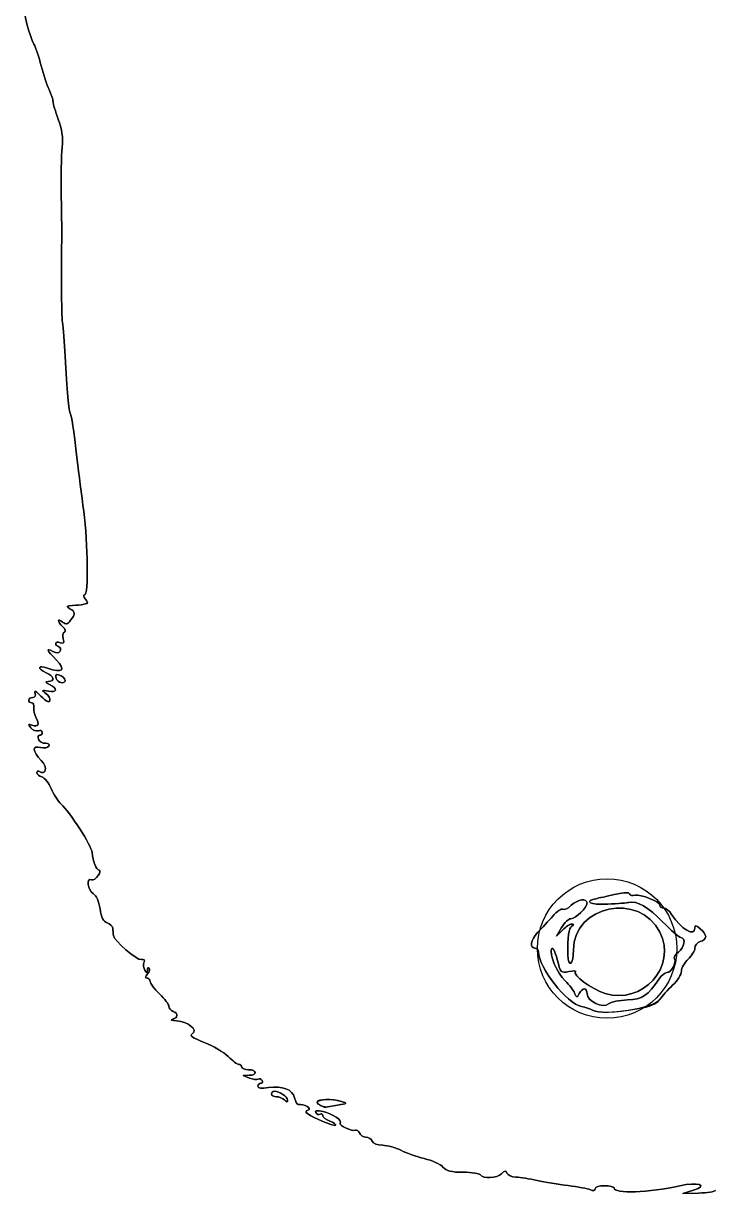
# Model space of a CAD drawing. Header units: millimetres. Extents: x -71.7 to 0.9, y 51.1 to 114.1.
# Drawn here: x -40.49 to -35.56, y 63.44 to 71.83 of the extents above; entities that cross this region are included whole.
import ezdxf

# ---------------------------------------------------------------- set-up
doc = ezdxf.new("R2010")
doc.units = ezdxf.units.MM
doc.layers.get('0').update_dxf_attribs({"linetype": 'CONTINUOUS'})

msp = doc.modelspace()

# ---------------------------------------------------------------- linework, layer by layer
for p, q in [((-36.6261, 65.3512), (-36.6621, 65.2883)), ((-36.6621, 65.2883), (-36.6261, 65.3512)), ((-36.6621, 65.2883), (-36.6198, 65.3319)), ((-36.6198, 65.3319), (-36.6621, 65.2883)), ((-38.8665, 64.2909), (-38.91, 64.2897)), ((-38.91, 64.2897), (-38.8665, 64.2909)), ((-38.91, 64.2897), (-38.8647, 64.2716)), ((-38.8647, 64.2716), (-38.91, 64.2897)), ((-35.6798, 63.4674), (-35.7571, 63.4428)), ((-35.7571, 63.4428), (-35.6798, 63.4674)), ((-35.7571, 63.4428), (-35.6441, 63.4468)), ((-35.6441, 63.4468), (-35.7571, 63.4428))]:
    msp.add_line(p, q)
msp.add_circle((-36.3, 65.2), 0.5)
msp.add_circle((-36.3, 65.2), 0.5)
for points in [[(-40.4863, 71.9835), (-40.4861, 71.9124), (-40.4441, 71.7466), (-40.4106, 71.6838)], [(-40.4106, 71.6838), (-40.4441, 71.7466), (-40.4861, 71.9124), (-40.4863, 71.9835)], [(-40.4106, 71.6838), (-40.3976, 71.6597), (-40.3743, 71.5904), (-40.3588, 71.5299)], [(-40.3588, 71.5299), (-40.3743, 71.5904), (-40.3976, 71.6597), (-40.4106, 71.6838)], [(-40.3588, 71.5299), (-40.3433, 71.4696), (-40.3178, 71.3927), (-40.3022, 71.3592)], [(-40.3022, 71.3592), (-40.3178, 71.3927), (-40.3433, 71.4696), (-40.3588, 71.5299)], [(-40.3022, 71.3592), (-40.2865, 71.3257), (-40.2737, 71.2865), (-40.2737, 71.2722)], [(-40.2737, 71.2722), (-40.2737, 71.2865), (-40.2865, 71.3257), (-40.3022, 71.3592)], [(-40.2737, 71.2722), (-40.2737, 71.2578), (-40.2568, 71.2016), (-40.2362, 71.1473)], [(-40.2362, 71.1473), (-40.2568, 71.2016), (-40.2737, 71.2578), (-40.2737, 71.2722)], [(-40.2362, 71.1473), (-40.2088, 71.0752), (-40.2014, 71.0204), (-40.2088, 70.9442)], [(-40.2088, 70.9442), (-40.2014, 71.0204), (-40.2088, 71.0752), (-40.2362, 71.1473)], [(-40.2088, 70.9442), (-40.2145, 70.8868), (-40.2169, 70.7267), (-40.2143, 70.5884)], [(-40.2143, 70.5884), (-40.2169, 70.7267), (-40.2145, 70.8868), (-40.2088, 70.9442)], [(-40.2143, 70.5884), (-40.2117, 70.4501), (-40.2104, 70.3064), (-40.2116, 70.2692)], [(-40.2116, 70.2692), (-40.2104, 70.3064), (-40.2117, 70.4501), (-40.2143, 70.5884)], [(-40.2116, 70.2692), (-40.2169, 70.099), (-40.2136, 69.7501), (-40.2061, 69.6889)], [(-40.2061, 69.6889), (-40.2136, 69.7501), (-40.2169, 70.099), (-40.2116, 70.2692)], [(-40.2061, 69.6889), (-40.2016, 69.6517), (-40.1932, 69.5429), (-40.1876, 69.4471)], [(-40.1876, 69.4471), (-40.1932, 69.5429), (-40.2016, 69.6517), (-40.2061, 69.6889)], [(-40.1876, 69.4471), (-40.1733, 69.206), (-40.1588, 69.0487), (-40.1495, 69.0336)], [(-40.1495, 69.0336), (-40.1588, 69.0487), (-40.1733, 69.206), (-40.1876, 69.4471)], [(-40.1495, 69.0336), (-40.1403, 69.0188), (-40.1274, 68.9327), (-40.0999, 68.7024)], [(-40.0999, 68.7024), (-40.1274, 68.9327), (-40.1403, 69.0188), (-40.1495, 69.0336)], [(-40.0999, 68.7024), (-40.0891, 68.612), (-40.0683, 68.4466), (-40.0536, 68.3349)], [(-40.0536, 68.3349), (-40.0683, 68.4466), (-40.0891, 68.612), (-40.0999, 68.7024)], [(-40.0536, 68.3349), (-40.0231, 68.1019), (-40.0191, 67.7352), (-40.047, 67.7352)], [(-40.047, 67.7352), (-40.0191, 67.7352), (-40.0231, 68.1019), (-40.0536, 68.3349)], [(-40.047, 67.7352), (-40.0573, 67.7352), (-40.0549, 67.7222), (-40.0417, 67.7062)], [(-40.0417, 67.7062), (-40.0549, 67.7222), (-40.0573, 67.7352), (-40.047, 67.7352)], [(-40.1335, 67.6597), (-40.1793, 67.6571), (-40.182, 67.654), (-40.1529, 67.6369)], [(-40.1529, 67.6369), (-40.182, 67.654), (-40.1793, 67.6571), (-40.1335, 67.6597)], [(-40.1529, 67.6369), (-40.1123, 67.6134), (-40.1116, 67.6015), (-40.148, 67.5535)], [(-40.148, 67.5535), (-40.1116, 67.6015), (-40.1123, 67.6134), (-40.1529, 67.6369)], [(-40.061, 67.6676), (-40.0716, 67.6649), (-40.1042, 67.6614), (-40.1335, 67.6597)], [(-40.1335, 67.6597), (-40.1042, 67.6614), (-40.0716, 67.6649), (-40.061, 67.6676)], [(-40.0296, 67.6748), (-40.0362, 67.6735), (-40.0503, 67.6702), (-40.061, 67.6676)], [(-40.061, 67.6676), (-40.0503, 67.6702), (-40.0362, 67.6735), (-40.0296, 67.6748)], [(-40.0417, 67.7062), (-40.0284, 67.6902), (-40.023, 67.6761), (-40.0296, 67.6748)], [(-40.0296, 67.6748), (-40.023, 67.6761), (-40.0284, 67.6902), (-40.0417, 67.7062)], [(-40.2055, 67.5413), (-40.245, 67.5741), (-40.2435, 67.5474), (-40.2035, 67.5075)], [(-40.2035, 67.5075), (-40.2435, 67.5474), (-40.245, 67.5741), (-40.2055, 67.5413)], [(-40.148, 67.5535), (-40.1711, 67.5231), (-40.181, 67.521), (-40.2055, 67.5413)], [(-40.2055, 67.5413), (-40.181, 67.521), (-40.1711, 67.5231), (-40.148, 67.5535)], [(-40.1917, 67.4692), (-40.2027, 67.4655), (-40.2068, 67.4441), (-40.2009, 67.4215)], [(-40.2009, 67.4215), (-40.2068, 67.4441), (-40.2027, 67.4655), (-40.1917, 67.4692)], [(-40.2035, 67.5075), (-40.1856, 67.4896), (-40.1805, 67.473), (-40.1917, 67.4692)], [(-40.1917, 67.4692), (-40.1805, 67.473), (-40.1856, 67.4896), (-40.2035, 67.5075)], [(-40.2223, 67.3929), (-40.2399, 67.3997), (-40.2544, 67.3975), (-40.2544, 67.3881)], [(-40.2544, 67.3881), (-40.2544, 67.3975), (-40.2399, 67.3997), (-40.2223, 67.3929)], [(-40.2544, 67.3881), (-40.2544, 67.3787), (-40.2442, 67.3676), (-40.2316, 67.3633)], [(-40.2316, 67.3633), (-40.2442, 67.3676), (-40.2544, 67.3787), (-40.2544, 67.3881)], [(-40.2009, 67.4215), (-40.1924, 67.3892), (-40.1969, 67.3831), (-40.2223, 67.3929)], [(-40.2223, 67.3929), (-40.1969, 67.3831), (-40.1924, 67.3892), (-40.2009, 67.4215)], [(-40.275, 67.3297), (-40.3286, 67.3584), (-40.3215, 67.3411), (-40.2496, 67.2683)], [(-40.2496, 67.2683), (-40.3215, 67.3411), (-40.3286, 67.3584), (-40.275, 67.3297)], [(-40.2231, 67.3327), (-40.2334, 67.316), (-40.2479, 67.3152), (-40.275, 67.3297)], [(-40.275, 67.3297), (-40.2479, 67.3152), (-40.2334, 67.316), (-40.2231, 67.3327)], [(-40.2316, 67.3633), (-40.2191, 67.3592), (-40.2153, 67.3454), (-40.2231, 67.3327)], [(-40.2231, 67.3327), (-40.2153, 67.3454), (-40.2191, 67.3592), (-40.2316, 67.3633)], [(-40.3133, 67.2104), (-40.3827, 67.2345), (-40.3898, 67.2086), (-40.3221, 67.1778)], [(-40.3221, 67.1778), (-40.3898, 67.2086), (-40.3827, 67.2345), (-40.3133, 67.2104)], [(-40.2496, 67.2683), (-40.1785, 67.1964), (-40.2048, 67.1726), (-40.3133, 67.2104)], [(-40.3133, 67.2104), (-40.2048, 67.1726), (-40.1785, 67.1964), (-40.2496, 67.2683)], [(-40.3221, 67.1778), (-40.2663, 67.1524), (-40.2581, 67.1169), (-40.3076, 67.115)], [(-40.3076, 67.115), (-40.2581, 67.1169), (-40.2663, 67.1524), (-40.3221, 67.1778)], [(-40.2544, 67.148), (-40.2544, 67.1698), (-40.2461, 67.1712), (-40.2152, 67.1547)], [(-40.2152, 67.1547), (-40.2461, 67.1712), (-40.2544, 67.1698), (-40.2544, 67.148)], [(-40.1868, 67.1161), (-40.2024, 67.0909), (-40.2544, 67.1154), (-40.2544, 67.148)], [(-40.2544, 67.148), (-40.2544, 67.1154), (-40.2024, 67.0909), (-40.1868, 67.1161)], [(-40.2152, 67.1547), (-40.1936, 67.1431), (-40.1808, 67.1258), (-40.1868, 67.1161)], [(-40.1868, 67.1161), (-40.1808, 67.1258), (-40.1936, 67.1431), (-40.2152, 67.1547)], [(-40.3607, 67.0102), (-40.3928, 67.0441), (-40.4104, 67.0539), (-40.4032, 67.034)], [(-40.4032, 67.034), (-40.4104, 67.0539), (-40.3928, 67.0441), (-40.3607, 67.0102)], [(-40.3072, 67.0445), (-40.3554, 67.0537), (-40.3569, 67.0522), (-40.3246, 67.0286)], [(-40.3246, 67.0286), (-40.3569, 67.0522), (-40.3554, 67.0537), (-40.3072, 67.0445)], [(-40.3076, 67.115), (-40.3345, 67.1139), (-40.3326, 67.1094), (-40.2979, 67.0926)], [(-40.2979, 67.0926), (-40.3326, 67.1094), (-40.3345, 67.1139), (-40.3076, 67.115)], [(-40.2979, 67.0926), (-40.2374, 67.0635), (-40.2434, 67.0323), (-40.3072, 67.0445)], [(-40.3072, 67.0445), (-40.2434, 67.0323), (-40.2374, 67.0635), (-40.2979, 67.0926)], [(-40.4195, 67.0002), (-40.4351, 67.0002), (-40.4478, 66.9915), (-40.4478, 66.9808)], [(-40.4478, 66.9808), (-40.4478, 66.9915), (-40.4351, 67.0002), (-40.4195, 67.0002)], [(-40.4478, 66.9808), (-40.4478, 66.9702), (-40.4386, 66.9616), (-40.4273, 66.9616)], [(-40.4273, 66.9616), (-40.4386, 66.9616), (-40.4478, 66.9702), (-40.4478, 66.9808)], [(-40.4273, 66.9616), (-40.4159, 66.9616), (-40.409, 66.9463), (-40.4119, 66.9277)], [(-40.4119, 66.9277), (-40.409, 66.9463), (-40.4159, 66.9616), (-40.4273, 66.9616)], [(-40.4032, 67.034), (-40.3951, 67.0116), (-40.4007, 67.0002), (-40.4195, 67.0002)], [(-40.4195, 67.0002), (-40.4007, 67.0002), (-40.3951, 67.0116), (-40.4032, 67.034)], [(-40.2975, 66.9775), (-40.3031, 66.9607), (-40.3239, 66.9715), (-40.3607, 67.0102)], [(-40.3607, 67.0102), (-40.3239, 66.9715), (-40.3031, 66.9607), (-40.2975, 66.9775)], [(-40.3246, 67.0286), (-40.3051, 67.0143), (-40.2928, 66.9913), (-40.2975, 66.9775)], [(-40.2975, 66.9775), (-40.2928, 66.9913), (-40.3051, 67.0143), (-40.3246, 67.0286)], [(-40.4119, 66.9277), (-40.4148, 66.909), (-40.4069, 66.8754), (-40.3944, 66.8528)], [(-40.3944, 66.8528), (-40.4069, 66.8754), (-40.4148, 66.909), (-40.4119, 66.9277)], [(-40.4255, 66.8021), (-40.453, 66.8123), (-40.4539, 66.8095), (-40.4319, 66.7825)], [(-40.4319, 66.7825), (-40.4539, 66.8095), (-40.453, 66.8123), (-40.4255, 66.8021)], [(-40.3944, 66.8528), (-40.3681, 66.805), (-40.3803, 66.7851), (-40.4255, 66.8021)], [(-40.4255, 66.8021), (-40.3803, 66.7851), (-40.3681, 66.805), (-40.3944, 66.8528)], [(-40.4319, 66.7825), (-40.4179, 66.7652), (-40.3939, 66.7558), (-40.3787, 66.7617)], [(-40.3787, 66.7617), (-40.3939, 66.7558), (-40.4179, 66.7652), (-40.4319, 66.7825)], [(-40.3699, 66.7294), (-40.3802, 66.7294), (-40.3836, 66.7164), (-40.3775, 66.7004)], [(-40.3775, 66.7004), (-40.3836, 66.7164), (-40.3802, 66.7294), (-40.3699, 66.7294)], [(-40.3787, 66.7617), (-40.3636, 66.7674), (-40.3511, 66.7626), (-40.3511, 66.7508)], [(-40.3511, 66.7508), (-40.3511, 66.7626), (-40.3636, 66.7674), (-40.3787, 66.7617)], [(-40.3511, 66.7508), (-40.3511, 66.739), (-40.3596, 66.7294), (-40.3699, 66.7294)], [(-40.3699, 66.7294), (-40.3596, 66.7294), (-40.3511, 66.739), (-40.3511, 66.7508)], [(-40.3629, 66.6412), (-40.4251, 66.6568), (-40.4231, 66.6183), (-40.3581, 66.5483)], [(-40.3581, 66.5483), (-40.4231, 66.6183), (-40.4251, 66.6568), (-40.3629, 66.6412)], [(-40.3775, 66.7004), (-40.3713, 66.6844), (-40.3494, 66.6714), (-40.3286, 66.6714)], [(-40.3286, 66.6714), (-40.3494, 66.6714), (-40.3713, 66.6844), (-40.3775, 66.7004)], [(-40.3037, 66.6505), (-40.3108, 66.6389), (-40.3375, 66.6348), (-40.3629, 66.6412)], [(-40.3629, 66.6412), (-40.3375, 66.6348), (-40.3108, 66.6389), (-40.3037, 66.6505)], [(-40.3286, 66.6714), (-40.3064, 66.6714), (-40.2961, 66.6628), (-40.3037, 66.6505)], [(-40.3037, 66.6505), (-40.2961, 66.6628), (-40.3064, 66.6714), (-40.3286, 66.6714)], [(-40.3581, 66.5483), (-40.3107, 66.497), (-40.3229, 66.4388), (-40.3744, 66.4707)], [(-40.3744, 66.4707), (-40.3229, 66.4388), (-40.3107, 66.497), (-40.3581, 66.5483)], [(-40.3744, 66.4707), (-40.3828, 66.4759), (-40.3898, 66.4716), (-40.3898, 66.461)], [(-40.3898, 66.461), (-40.3898, 66.4716), (-40.3828, 66.4759), (-40.3744, 66.4707)], [(-40.3898, 66.461), (-40.3898, 66.4505), (-40.3732, 66.4366), (-40.353, 66.4301)], [(-40.353, 66.4301), (-40.3732, 66.4366), (-40.3898, 66.4505), (-40.3898, 66.461)], [(-40.353, 66.4301), (-40.3326, 66.4237), (-40.3031, 66.3861), (-40.2873, 66.3467)], [(-40.2873, 66.3467), (-40.3031, 66.3861), (-40.3326, 66.4237), (-40.353, 66.4301)], [(-40.2873, 66.3467), (-40.2715, 66.3071), (-40.2392, 66.2574), (-40.2155, 66.2362)], [(-40.2155, 66.2362), (-40.2392, 66.2574), (-40.2715, 66.3071), (-40.2873, 66.3467)], [(-40.2155, 66.2362), (-40.1534, 66.1803), (-39.997, 65.9356), (-39.9937, 65.8889)], [(-39.9937, 65.8889), (-39.997, 65.9356), (-40.1534, 66.1803), (-40.2155, 66.2362)], [(-39.9937, 65.8889), (-39.9893, 65.8272), (-39.9636, 65.7622), (-39.9434, 65.7622)], [(-39.9434, 65.7622), (-39.9636, 65.7622), (-39.9893, 65.8272), (-39.9937, 65.8889)], [(-39.9496, 65.7233), (-39.9629, 65.7019), (-39.9848, 65.6886), (-39.998, 65.6937)], [(-39.998, 65.6937), (-39.9848, 65.6886), (-39.9629, 65.7019), (-39.9496, 65.7233)], [(-39.9434, 65.7622), (-39.9335, 65.7622), (-39.9362, 65.7447), (-39.9496, 65.7233)], [(-39.9496, 65.7233), (-39.9362, 65.7447), (-39.9335, 65.7622), (-39.9434, 65.7622)], [(-39.998, 65.6937), (-40.0374, 65.7088), (-40.0265, 65.6194), (-39.986, 65.5941)], [(-39.986, 65.5941), (-40.0265, 65.6194), (-40.0374, 65.7088), (-39.998, 65.6937)], [(-39.986, 65.5941), (-39.9636, 65.5801), (-39.9447, 65.538), (-39.9366, 65.4841)], [(-39.9366, 65.4841), (-39.9447, 65.538), (-39.9636, 65.5801), (-39.986, 65.5941)], [(-36.5564, 65.5098), (-36.5099, 65.5532), (-36.4438, 65.563), (-36.4438, 65.5265)], [(-36.4438, 65.5265), (-36.4438, 65.563), (-36.5099, 65.5532), (-36.5564, 65.5098)], [(-36.2939, 65.5183), (-36.4244, 65.5119), (-36.4737, 65.5384), (-36.3713, 65.5599)], [(-36.3713, 65.5599), (-36.4737, 65.5384), (-36.4244, 65.5119), (-36.2939, 65.5183)], [(-36.3713, 65.5599), (-36.342, 65.566), (-36.2791, 65.5799), (-36.2315, 65.5906)], [(-36.2315, 65.5906), (-36.2791, 65.5799), (-36.342, 65.566), (-36.3713, 65.5599)], [(-36.2315, 65.5906), (-36.1762, 65.6032), (-36.1427, 65.6035), (-36.1387, 65.5916)], [(-36.1387, 65.5916), (-36.1427, 65.6035), (-36.1762, 65.6032), (-36.2315, 65.5906)], [(-35.9015, 65.3917), (-35.9981, 65.4937), (-36.0908, 65.5468), (-36.144, 65.5306)], [(-36.144, 65.5306), (-36.0908, 65.5468), (-35.9981, 65.4937), (-35.9015, 65.3917)], [(-36.1387, 65.5916), (-36.1352, 65.5813), (-36.1176, 65.5768), (-36.0994, 65.5815)], [(-36.0994, 65.5815), (-36.1176, 65.5768), (-36.1352, 65.5813), (-36.1387, 65.5916)], [(-36.0994, 65.5815), (-36.0593, 65.592), (-35.9215, 65.537), (-35.9215, 65.5105)], [(-35.9215, 65.5105), (-35.9215, 65.537), (-36.0593, 65.592), (-36.0994, 65.5815)], [(-39.9366, 65.4841), (-39.9272, 65.4216), (-39.9128, 65.3933), (-39.8858, 65.3847)], [(-39.8858, 65.3847), (-39.9128, 65.3933), (-39.9272, 65.4216), (-39.9366, 65.4841)], [(-36.69, 65.432), (-36.6604, 65.4656), (-36.6279, 65.488), (-36.6176, 65.4816)], [(-36.6176, 65.4816), (-36.6279, 65.488), (-36.6604, 65.4656), (-36.69, 65.432)], [(-36.6176, 65.4816), (-36.6074, 65.4753), (-36.5798, 65.488), (-36.5564, 65.5098)], [(-36.5564, 65.5098), (-36.5798, 65.488), (-36.6074, 65.4753), (-36.6176, 65.4816)], [(-36.4438, 65.5265), (-36.4438, 65.492), (-36.5236, 65.414), (-36.559, 65.414)], [(-36.559, 65.414), (-36.5236, 65.414), (-36.4438, 65.492), (-36.4438, 65.5265)], [(-36.5405, 65.191), (-36.5405, 65.5091), (-36.0688, 65.606), (-35.922, 65.3181)], [(-35.922, 65.3181), (-36.0688, 65.606), (-36.5405, 65.5091), (-36.5405, 65.191)], [(-36.144, 65.5306), (-36.1546, 65.5274), (-36.2221, 65.5218), (-36.2939, 65.5183)], [(-36.2939, 65.5183), (-36.2221, 65.5218), (-36.1546, 65.5274), (-36.144, 65.5306)], [(-35.9215, 65.5105), (-35.9215, 65.5), (-35.9094, 65.4914), (-35.8948, 65.4914)], [(-35.8948, 65.4914), (-35.9094, 65.4914), (-35.9215, 65.5), (-35.9215, 65.5105)], [(-35.8948, 65.4914), (-35.88, 65.4914), (-35.8539, 65.4701), (-35.8368, 65.444)], [(-35.8368, 65.444), (-35.8539, 65.4701), (-35.88, 65.4914), (-35.8948, 65.4914)], [(-39.8858, 65.3847), (-39.8651, 65.3782), (-39.8469, 65.3603), (-39.8453, 65.3451)], [(-39.8453, 65.3451), (-39.8469, 65.3603), (-39.8651, 65.3782), (-39.8858, 65.3847)], [(-36.7985, 65.314), (-36.7683, 65.3453), (-36.7194, 65.3984), (-36.69, 65.432)], [(-36.69, 65.432), (-36.7194, 65.3984), (-36.7683, 65.3453), (-36.7985, 65.314)], [(-36.559, 65.414), (-36.5762, 65.414), (-36.6063, 65.3858), (-36.6261, 65.3512)], [(-36.6261, 65.3512), (-36.6063, 65.3858), (-36.5762, 65.414), (-36.559, 65.414)], [(-36.6198, 65.3319), (-36.5967, 65.3558), (-36.5672, 65.3752), (-36.5543, 65.3751)], [(-36.5543, 65.3751), (-36.5672, 65.3752), (-36.5967, 65.3558), (-36.6198, 65.3319)], [(-36.5543, 65.3751), (-36.537, 65.3749), (-36.5367, 65.371), (-36.553, 65.3606)], [(-36.553, 65.3606), (-36.5367, 65.371), (-36.537, 65.3749), (-36.5543, 65.3751)], [(-35.7708, 65.2786), (-35.7837, 65.2786), (-35.8425, 65.3296), (-35.9015, 65.3917)], [(-35.9015, 65.3917), (-35.8425, 65.3296), (-35.7837, 65.2786), (-35.7708, 65.2786)], [(-35.8368, 65.444), (-35.7673, 65.3378), (-35.6701, 65.2808), (-35.6701, 65.3461)], [(-35.6701, 65.3461), (-35.6701, 65.2808), (-35.7673, 65.3378), (-35.8368, 65.444)], [(-39.8453, 65.3451), (-39.8437, 65.3298), (-39.8415, 65.3068), (-39.8405, 65.2939)], [(-39.8405, 65.2939), (-39.8415, 65.3068), (-39.8437, 65.3298), (-39.8453, 65.3451)], [(-39.8405, 65.2939), (-39.8374, 65.2568), (-39.6717, 65.1136), (-39.6397, 65.1205)], [(-39.6397, 65.1205), (-39.6717, 65.1136), (-39.8374, 65.2568), (-39.8405, 65.2939)], [(-36.8119, 65.2013), (-36.8571, 65.2013), (-36.8501, 65.2607), (-36.7985, 65.314)], [(-36.7985, 65.314), (-36.8501, 65.2607), (-36.8571, 65.2013), (-36.8119, 65.2013)], [(-36.553, 65.3606), (-36.5762, 65.3458), (-36.5848, 65.2832), (-36.5812, 65.1566)], [(-36.5812, 65.1566), (-36.5848, 65.2832), (-36.5762, 65.3458), (-36.553, 65.3606)], [(-35.922, 65.3181), (-35.7962, 65.0717), (-36.0444, 64.7932), (-36.3139, 64.8783)], [(-36.3139, 64.8783), (-36.0444, 64.7932), (-35.7962, 65.0717), (-35.922, 65.3181)], [(-35.6701, 65.3461), (-35.6701, 65.3703), (-35.6637, 65.3696), (-35.6314, 65.3418)], [(-35.6314, 65.3418), (-35.6637, 65.3696), (-35.6701, 65.3703), (-35.6701, 65.3461)], [(-35.6314, 65.3418), (-35.6101, 65.3236), (-35.5927, 65.2982), (-35.5927, 65.2853)], [(-35.5927, 65.2853), (-35.5927, 65.2982), (-35.6101, 65.3236), (-35.6314, 65.3418)], [(-35.5927, 65.2853), (-35.5927, 65.2724), (-35.6101, 65.2564), (-35.6314, 65.2496)], [(-35.6314, 65.2496), (-35.6101, 65.2564), (-35.5927, 65.2724), (-35.5927, 65.2853)], [(-36.7919, 65.1759), (-36.7919, 65.1899), (-36.8009, 65.2013), (-36.8119, 65.2013)], [(-36.8119, 65.2013), (-36.8009, 65.2013), (-36.7919, 65.1899), (-36.7919, 65.1759)], [(-36.6974, 65.1979), (-36.7185, 65.1637), (-36.6594, 65.0245), (-36.5996, 64.9676)], [(-36.5996, 64.9676), (-36.6594, 65.0245), (-36.7185, 65.1637), (-36.6974, 65.1979)], [(-36.6579, 65.122), (-36.6726, 65.1793), (-36.6892, 65.2111), (-36.6974, 65.1979)], [(-36.6974, 65.1979), (-36.6892, 65.2111), (-36.6726, 65.1793), (-36.6579, 65.122)], [(-35.7882, 65.1749), (-35.7444, 65.2056), (-35.7322, 65.2786), (-35.7708, 65.2786)], [(-35.7708, 65.2786), (-35.7322, 65.2786), (-35.7444, 65.2056), (-35.7882, 65.1749)], [(-35.6701, 65.2034), (-35.6701, 65.1846), (-35.6918, 65.1489), (-35.7185, 65.1239)], [(-35.7185, 65.1239), (-35.6918, 65.1489), (-35.6701, 65.1846), (-35.6701, 65.2034)], [(-35.6314, 65.2496), (-35.6526, 65.2429), (-35.6701, 65.222), (-35.6701, 65.2034)], [(-35.6701, 65.2034), (-35.6701, 65.222), (-35.6526, 65.2429), (-35.6314, 65.2496)], [(-39.6397, 65.1205), (-39.6215, 65.1245), (-39.6147, 65.1167), (-39.6214, 65.0994)], [(-39.6214, 65.0994), (-39.6147, 65.1167), (-39.6215, 65.1245), (-39.6397, 65.1205)], [(-36.4833, 64.7836), (-36.5888, 64.8054), (-36.7919, 65.0637), (-36.7919, 65.1759)], [(-36.7919, 65.1759), (-36.7919, 65.0637), (-36.5888, 64.8054), (-36.4833, 64.7836)], [(-36.5735, 65.0351), (-36.6311, 65.0236), (-36.6333, 65.0259), (-36.6579, 65.122)], [(-36.6579, 65.122), (-36.6333, 65.0259), (-36.6311, 65.0236), (-36.5735, 65.0351)], [(-36.5812, 65.1566), (-36.5784, 65.0537), (-36.5405, 65.0857), (-36.5405, 65.191)], [(-36.5405, 65.191), (-36.5405, 65.0857), (-36.5784, 65.0537), (-36.5812, 65.1566)], [(-35.8717, 65.0272), (-35.839, 65.0272), (-35.7992, 65.0983), (-35.8164, 65.1258)], [(-35.8164, 65.1258), (-35.7992, 65.0983), (-35.839, 65.0272), (-35.8717, 65.0272)], [(-35.8164, 65.1258), (-35.8233, 65.1371), (-35.8107, 65.1592), (-35.7882, 65.1749)], [(-35.7882, 65.1749), (-35.8107, 65.1592), (-35.8233, 65.1371), (-35.8164, 65.1258)], [(-35.7185, 65.1239), (-35.745, 65.0989), (-35.7668, 65.0599), (-35.7668, 65.0371)], [(-35.7668, 65.0371), (-35.7668, 65.0599), (-35.745, 65.0989), (-35.7185, 65.1239)], [(-39.6214, 65.0994), (-39.6271, 65.0844), (-39.6241, 65.0598), (-39.6146, 65.0448)], [(-39.6146, 65.0448), (-39.6241, 65.0598), (-39.6271, 65.0844), (-39.6214, 65.0994)], [(-39.6146, 65.0448), (-39.5998, 65.0214), (-39.5973, 65.0214), (-39.597, 65.045)], [(-39.597, 65.045), (-39.5973, 65.0214), (-39.5998, 65.0214), (-39.6146, 65.0448)], [(-39.597, 65.045), (-39.5969, 65.06), (-39.5911, 65.0668), (-39.5843, 65.0599)], [(-39.5843, 65.0599), (-39.5911, 65.0668), (-39.5969, 65.06), (-39.597, 65.045)], [(-39.5843, 65.0599), (-39.5774, 65.0531), (-39.5829, 65.0342), (-39.5963, 65.018)], [(-39.5963, 65.018), (-39.5829, 65.0342), (-39.5774, 65.0531), (-39.5843, 65.0599)], [(-36.5263, 65.035), (-36.5197, 65.0416), (-36.5409, 65.0416), (-36.5735, 65.0351)], [(-36.5735, 65.0351), (-36.5409, 65.0416), (-36.5197, 65.0416), (-36.5263, 65.035)], [(-36.3139, 64.8783), (-36.4124, 64.9093), (-36.5502, 65.011), (-36.5263, 65.035)], [(-36.5263, 65.035), (-36.5502, 65.011), (-36.4124, 64.9093), (-36.3139, 64.8783)], [(-35.7668, 65.0371), (-35.7668, 65.0142), (-35.7951, 64.969), (-35.8297, 64.9365)], [(-35.8297, 64.9365), (-35.7951, 64.969), (-35.7668, 65.0142), (-35.7668, 65.0371)], [(-39.5963, 65.018), (-39.6131, 64.9978), (-39.614, 64.9885), (-39.5991, 64.9885)], [(-39.5991, 64.9885), (-39.614, 64.9885), (-39.6131, 64.9978), (-39.5963, 65.018)], [(-39.5991, 64.9885), (-39.5872, 64.9885), (-39.5773, 64.9776), (-39.5772, 64.9643)], [(-39.5772, 64.9643), (-39.5773, 64.9776), (-39.5872, 64.9885), (-39.5991, 64.9885)], [(-39.5772, 64.9643), (-39.5771, 64.951), (-39.5466, 64.9106), (-39.5095, 64.8746)], [(-39.5095, 64.8746), (-39.5466, 64.9106), (-39.5771, 64.951), (-39.5772, 64.9643)], [(-36.5996, 64.9676), (-36.5707, 64.9401), (-36.5407, 64.9009), (-36.5328, 64.8805)], [(-36.5328, 64.8805), (-36.5407, 64.9009), (-36.5707, 64.9401), (-36.5996, 64.9676)], [(-36.1536, 64.8319), (-36.0437, 64.836), (-36.0105, 64.8581), (-35.9268, 64.9837)], [(-35.9268, 64.9837), (-36.0105, 64.8581), (-36.0437, 64.836), (-36.1536, 64.8319)], [(-35.9268, 64.9837), (-35.9108, 65.0076), (-35.886, 65.0272), (-35.8717, 65.0272)], [(-35.8717, 65.0272), (-35.886, 65.0272), (-35.9108, 65.0076), (-35.9268, 64.9837)], [(-39.5095, 64.8746), (-39.4724, 64.8385), (-39.442, 64.7981), (-39.442, 64.7848)], [(-39.442, 64.7848), (-39.442, 64.7981), (-39.4724, 64.8385), (-39.5095, 64.8746)], [(-36.5328, 64.8805), (-36.5195, 64.8458), (-36.5173, 64.8455), (-36.4996, 64.8772)], [(-36.4996, 64.8772), (-36.5173, 64.8455), (-36.5195, 64.8458), (-36.5328, 64.8805)], [(-36.4996, 64.8772), (-36.4746, 64.9219), (-36.4438, 64.9205), (-36.4438, 64.8749)], [(-36.4438, 64.8749), (-36.4438, 64.9205), (-36.4746, 64.9219), (-36.4996, 64.8772)], [(-36.4438, 64.8749), (-36.4438, 64.8224), (-36.3291, 64.769), (-36.2893, 64.803)], [(-36.2893, 64.803), (-36.3291, 64.769), (-36.4438, 64.8224), (-36.4438, 64.8749)], [(-35.8297, 64.9365), (-35.8642, 64.904), (-35.9058, 64.858), (-35.922, 64.8342)], [(-35.922, 64.8342), (-35.9058, 64.858), (-35.8642, 64.904), (-35.8297, 64.9365)], [(-39.442, 64.7848), (-39.442, 64.7714), (-39.4289, 64.7555), (-39.413, 64.7494)], [(-39.413, 64.7494), (-39.4289, 64.7555), (-39.442, 64.7714), (-39.442, 64.7848)], [(-36.4043, 64.7575), (-36.4207, 64.7663), (-36.4563, 64.778), (-36.4833, 64.7836)], [(-36.4833, 64.7836), (-36.4563, 64.778), (-36.4207, 64.7663), (-36.4043, 64.7575)], [(-35.922, 64.8342), (-35.9657, 64.7701), (-36.3214, 64.7136), (-36.4043, 64.7575)], [(-36.2893, 64.803), (-36.2732, 64.8168), (-36.2122, 64.8298), (-36.1536, 64.8319)], [(-36.1536, 64.8319), (-36.2122, 64.8298), (-36.2732, 64.8168), (-36.2893, 64.803)], [(-36.0864, 64.7673), (-35.9849, 64.7851), (-35.9442, 64.8017), (-35.922, 64.8342)], [(-39.413, 64.7494), (-39.3737, 64.7343), (-39.3763, 64.7032), (-39.4178, 64.6923)], [(-39.4178, 64.6923), (-39.3763, 64.7032), (-39.3737, 64.7343), (-39.413, 64.7494)], [(-36.4043, 64.7575), (-36.363, 64.7356), (-36.2461, 64.7392), (-36.0864, 64.7673)], [(-39.4178, 64.6923), (-39.4365, 64.6875), (-39.423, 64.6825), (-39.388, 64.6813)], [(-39.388, 64.6813), (-39.423, 64.6825), (-39.4365, 64.6875), (-39.4178, 64.6923)], [(-39.388, 64.6813), (-39.3077, 64.6784), (-39.2296, 64.6142), (-39.2753, 64.5887)], [(-39.2753, 64.5887), (-39.2296, 64.6142), (-39.3077, 64.6784), (-39.388, 64.6813)], [(-39.2753, 64.5887), (-39.2978, 64.576), (-39.2768, 64.5609), (-39.1896, 64.5271)], [(-39.1896, 64.5271), (-39.2768, 64.5609), (-39.2978, 64.576), (-39.2753, 64.5887)], [(-39.1896, 64.5271), (-39.1261, 64.5025), (-39.0488, 64.457), (-39.0178, 64.4259)], [(-39.0178, 64.4259), (-39.0488, 64.457), (-39.1261, 64.5025), (-39.1896, 64.5271)], [(-39.0178, 64.4259), (-38.9868, 64.3949), (-38.952, 64.3695), (-38.9405, 64.3695)], [(-38.9405, 64.3695), (-38.952, 64.3695), (-38.9868, 64.3949), (-39.0178, 64.4259)], [(-38.9405, 64.3695), (-38.9291, 64.3695), (-38.9197, 64.3608), (-38.9197, 64.3502)], [(-38.9197, 64.3502), (-38.9197, 64.3608), (-38.9291, 64.3695), (-38.9405, 64.3695)], [(-38.9197, 64.3502), (-38.9197, 64.3395), (-38.898, 64.3309), (-38.8713, 64.3309)], [(-38.8713, 64.3309), (-38.898, 64.3309), (-38.9197, 64.3395), (-38.9197, 64.3502)], [(-38.8713, 64.3309), (-38.8113, 64.3309), (-38.8066, 64.2926), (-38.8665, 64.2909)], [(-38.8665, 64.2909), (-38.8066, 64.2926), (-38.8113, 64.3309), (-38.8713, 64.3309)], [(-38.8647, 64.2716), (-38.8398, 64.2615), (-38.8121, 64.2579), (-38.8032, 64.2634)], [(-38.8032, 64.2634), (-38.8121, 64.2579), (-38.8398, 64.2615), (-38.8647, 64.2716)], [(-38.7832, 64.2341), (-38.7945, 64.2341), (-38.8037, 64.2243), (-38.8037, 64.2123)], [(-38.8037, 64.2123), (-38.8037, 64.2243), (-38.7945, 64.2341), (-38.7832, 64.2341)], [(-38.8037, 64.2123), (-38.8037, 64.1978), (-38.7783, 64.1946), (-38.7276, 64.2026)], [(-38.7276, 64.2026), (-38.7783, 64.1946), (-38.8037, 64.1978), (-38.8037, 64.2123)], [(-38.8032, 64.2634), (-38.7943, 64.2689), (-38.7816, 64.2646), (-38.7749, 64.2538)], [(-38.7749, 64.2538), (-38.7816, 64.2646), (-38.7943, 64.2689), (-38.8032, 64.2634)], [(-38.7749, 64.2538), (-38.7682, 64.2429), (-38.7719, 64.2341), (-38.7832, 64.2341)], [(-38.7832, 64.2341), (-38.7719, 64.2341), (-38.7682, 64.2429), (-38.7749, 64.2538)], [(-38.7276, 64.2026), (-38.6287, 64.2184), (-38.5564, 64.1899), (-38.5411, 64.1291)], [(-38.5411, 64.1291), (-38.5564, 64.1899), (-38.6287, 64.2184), (-38.7276, 64.2026)], [(-38.6863, 64.1761), (-38.6977, 64.1761), (-38.7069, 64.1674), (-38.7069, 64.1568)], [(-38.7069, 64.1568), (-38.7069, 64.1674), (-38.6977, 64.1761), (-38.6863, 64.1761)], [(-38.7069, 64.1568), (-38.7069, 64.1461), (-38.6913, 64.1374), (-38.6721, 64.1374)], [(-38.6721, 64.1374), (-38.6913, 64.1374), (-38.7069, 64.1461), (-38.7069, 64.1568)], [(-38.5909, 64.1135), (-38.5909, 64.137), (-38.6506, 64.1761), (-38.6863, 64.1761)], [(-38.6863, 64.1761), (-38.6506, 64.1761), (-38.5909, 64.137), (-38.5909, 64.1135)], [(-38.6721, 64.1374), (-38.653, 64.1374), (-38.6269, 64.127), (-38.6141, 64.1142)], [(-38.6141, 64.1142), (-38.6269, 64.127), (-38.653, 64.1374), (-38.6721, 64.1374)], [(-38.6141, 64.1142), (-38.5968, 64.097), (-38.5909, 64.0967), (-38.5909, 64.1135)], [(-38.5909, 64.1135), (-38.5909, 64.0967), (-38.5968, 64.097), (-38.6141, 64.1142)], [(-38.5411, 64.1291), (-38.5344, 64.1024), (-38.5233, 64.0813), (-38.5164, 64.0821)], [(-38.5164, 64.0821), (-38.5233, 64.0813), (-38.5344, 64.1024), (-38.5411, 64.1291)], [(-38.3475, 64.0718), (-38.4398, 64.1072), (-38.3135, 64.1352), (-38.204, 64.1036)], [(-38.204, 64.1036), (-38.2719, 64.1231), (-38.3781, 64.1215), (-38.3781, 64.1008)], [(-38.5164, 64.0821), (-38.47, 64.0874), (-38.4111, 64.0529), (-38.4459, 64.0407)], [(-38.4459, 64.0407), (-38.4111, 64.0529), (-38.47, 64.0874), (-38.5164, 64.0821)], [(-38.4459, 64.0407), (-38.475, 64.0305), (-38.4596, 64.0169), (-38.3705, 63.9748)], [(-38.3705, 63.9748), (-38.4596, 64.0169), (-38.475, 64.0305), (-38.4459, 64.0407)], [(-38.3888, 64.0231), (-38.3984, 64.0385), (-38.3832, 64.0407), (-38.337, 64.0309)], [(-38.337, 64.0309), (-38.3832, 64.0407), (-38.3984, 64.0385), (-38.3888, 64.0231)], [(-38.3574, 64.0125), (-38.3673, 64.0064), (-38.3815, 64.0112), (-38.3888, 64.0231)], [(-38.3888, 64.0231), (-38.3815, 64.0112), (-38.3673, 64.0064), (-38.3574, 64.0125)], [(-38.3781, 64.1008), (-38.3781, 64.0863), (-38.3238, 64.0543), (-38.3137, 64.0628)], [(-38.3137, 64.0628), (-38.3154, 64.0612), (-38.3307, 64.0653), (-38.3475, 64.0718)], [(-38.337, 64.0309), (-38.2718, 64.0171), (-38.1953, 63.9656), (-38.2133, 63.9476)], [(-38.2133, 63.9476), (-38.1953, 63.9656), (-38.2718, 64.0171), (-38.337, 64.0309)], [(-38.233, 64.0776), (-38.2756, 64.0709), (-38.3119, 64.0643), (-38.3137, 64.0628)], [(-38.3137, 64.0628), (-38.3119, 64.0643), (-38.2756, 64.0709), (-38.233, 64.0776)], [(-38.204, 64.1036), (-38.1602, 64.0909), (-38.1629, 64.0885), (-38.233, 64.0776)], [(-38.233, 64.0776), (-38.1629, 64.0885), (-38.1602, 64.0909), (-38.204, 64.1036)], [(-38.3705, 63.9748), (-38.3089, 63.9457), (-38.2537, 63.9266), (-38.2479, 63.9323)], [(-38.2479, 63.9323), (-38.2537, 63.9266), (-38.3089, 63.9457), (-38.3705, 63.9748)], [(-38.3395, 64.0027), (-38.3395, 64.0142), (-38.3475, 64.0186), (-38.3574, 64.0125)], [(-38.3574, 64.0125), (-38.3475, 64.0186), (-38.3395, 64.0142), (-38.3395, 64.0027)], [(-38.2884, 63.9623), (-38.3164, 63.9729), (-38.3395, 63.9911), (-38.3395, 64.0027)], [(-38.3395, 64.0027), (-38.3395, 63.9911), (-38.3164, 63.9729), (-38.2884, 63.9623)], [(-38.2479, 63.9323), (-38.2421, 63.9381), (-38.2603, 63.9516), (-38.2884, 63.9623)], [(-38.2884, 63.9623), (-38.2603, 63.9516), (-38.2421, 63.9381), (-38.2479, 63.9323)], [(-38.2133, 63.9476), (-38.228, 63.9329), (-38.125, 63.8847), (-38.1052, 63.8969)], [(-38.1052, 63.8969), (-38.125, 63.8847), (-38.228, 63.9329), (-38.2133, 63.9476)], [(-38.1052, 63.8969), (-38.0956, 63.9029), (-38.0824, 63.8941), (-38.0761, 63.8775)], [(-38.0761, 63.8775), (-38.0824, 63.8941), (-38.0956, 63.9029), (-38.1052, 63.8969)], [(-38.0761, 63.8775), (-38.0697, 63.8609), (-38.049, 63.8472), (-38.0299, 63.8472)], [(-38.0299, 63.8472), (-38.049, 63.8472), (-38.0697, 63.8609), (-38.0761, 63.8775)], [(-38.0299, 63.8472), (-38.0109, 63.8472), (-37.9904, 63.8342), (-37.9842, 63.8183)], [(-37.9842, 63.8183), (-37.9904, 63.8342), (-38.0109, 63.8472), (-38.0299, 63.8472)], [(-37.9842, 63.8183), (-37.9775, 63.8005), (-37.9482, 63.7892), (-37.9094, 63.7892)], [(-37.9094, 63.7892), (-37.9482, 63.7892), (-37.9775, 63.8005), (-37.9842, 63.8183)], [(-37.9094, 63.7892), (-37.8743, 63.7892), (-37.8153, 63.7731), (-37.7782, 63.7534)], [(-37.7782, 63.7534), (-37.8153, 63.7731), (-37.8743, 63.7892), (-37.9094, 63.7892)], [(-37.7782, 63.7534), (-37.7411, 63.7336), (-37.6658, 63.7068), (-37.6109, 63.6938)], [(-37.6109, 63.6938), (-37.6658, 63.7068), (-37.7411, 63.7336), (-37.7782, 63.7534)], [(-37.6109, 63.6938), (-37.5559, 63.6807), (-37.4957, 63.6533), (-37.4772, 63.6329)], [(-37.4772, 63.6329), (-37.4957, 63.6533), (-37.5559, 63.6807), (-37.6109, 63.6938)], [(-37.4772, 63.6329), (-37.4515, 63.6045), (-37.4175, 63.5958), (-37.3317, 63.5958)], [(-37.3317, 63.5958), (-37.4175, 63.5958), (-37.4515, 63.6045), (-37.4772, 63.6329)], [(-37.0563, 63.5856), (-37.0335, 63.6086), (-37.0259, 63.6092), (-37.018, 63.5886)], [(-37.018, 63.5886), (-37.0259, 63.6092), (-37.0335, 63.6086), (-37.0563, 63.5856)], [(-37.3317, 63.5958), (-37.2702, 63.5958), (-37.2145, 63.5871), (-37.2079, 63.5765)], [(-37.2079, 63.5765), (-37.2145, 63.5871), (-37.2702, 63.5958), (-37.3317, 63.5958)], [(-37.2079, 63.5765), (-37.1897, 63.5472), (-37.0887, 63.5533), (-37.0563, 63.5856)], [(-37.0563, 63.5856), (-37.0887, 63.5533), (-37.1897, 63.5472), (-37.2079, 63.5765)], [(-37.018, 63.5886), (-37.0126, 63.5746), (-36.9835, 63.5622), (-36.9533, 63.561)], [(-36.9533, 63.561), (-36.9835, 63.5622), (-37.0126, 63.5746), (-37.018, 63.5886)], [(-36.9533, 63.561), (-36.9231, 63.5598), (-36.8548, 63.5491), (-36.8016, 63.5371)], [(-36.8016, 63.5371), (-36.8548, 63.5491), (-36.9231, 63.5598), (-36.9533, 63.561)], [(-36.8016, 63.5371), (-36.7485, 63.5252), (-36.6483, 63.5084), (-36.5792, 63.4999)], [(-36.5792, 63.4999), (-36.6483, 63.5084), (-36.7485, 63.5252), (-36.8016, 63.5371)], [(-36.5792, 63.4999), (-36.51, 63.4914), (-36.4382, 63.4781), (-36.4197, 63.4703)], [(-36.4197, 63.4703), (-36.4382, 63.4781), (-36.51, 63.4914), (-36.5792, 63.4999)], [(-36.4197, 63.4703), (-36.3993, 63.4619), (-36.3858, 63.4648), (-36.3858, 63.4777)], [(-36.3858, 63.4777), (-36.3858, 63.4648), (-36.3993, 63.4619), (-36.4197, 63.4703)], [(-36.3858, 63.4777), (-36.3858, 63.4894), (-36.3553, 63.499), (-36.3181, 63.499)], [(-36.3181, 63.499), (-36.3553, 63.499), (-36.3858, 63.4894), (-36.3858, 63.4777)], [(-36.3181, 63.499), (-36.2808, 63.499), (-36.2503, 63.4918), (-36.2503, 63.4829)], [(-36.2503, 63.4829), (-36.2503, 63.4918), (-36.2808, 63.499), (-36.3181, 63.499)], [(-36.2503, 63.4829), (-36.2503, 63.4404), (-35.9988, 63.4485), (-35.779, 63.4983)], [(-35.779, 63.4983), (-35.9988, 63.4485), (-36.2503, 63.4404), (-36.2503, 63.4829)], [(-35.779, 63.4983), (-35.65, 63.5275), (-35.5695, 63.5024), (-35.6798, 63.4674)], [(-35.6798, 63.4674), (-35.5695, 63.5024), (-35.65, 63.5275), (-35.779, 63.4983)], [(-35.6441, 63.4468), (-35.582, 63.4489), (-35.5272, 63.4571), (-35.5223, 63.465)], [(-35.5223, 63.465), (-35.5272, 63.4571), (-35.582, 63.4489), (-35.6441, 63.4468)]]:
    msp.add_open_spline(points, degree=3)

doc.saveas('drawing.dxf')
